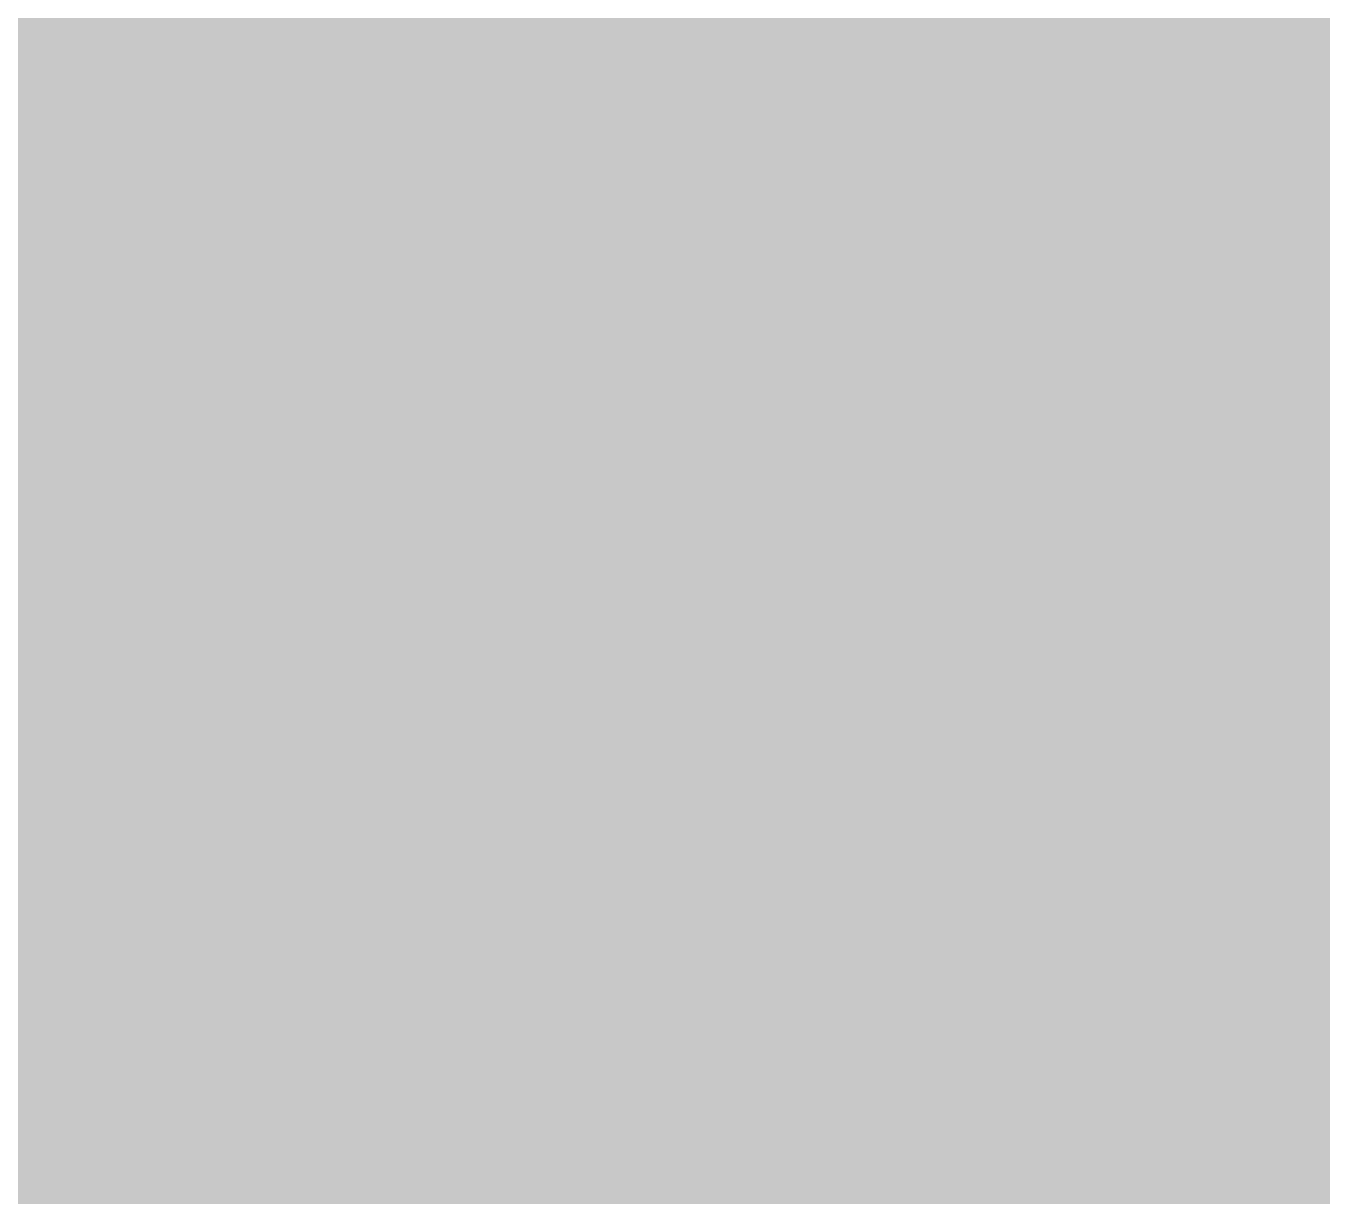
# Model space of a CAD drawing. Header units: inches. Extents: x -10205 to 13964, y -460 to 30702.
# Drawn here: x -3330.169 to -3329.311, y 11278.063 to 11278.837 of the extents above; entities that cross this region are included whole.
import ezdxf

# ---------------------------------------------------------------- set-up
doc = ezdxf.new("R2010")
doc.units = ezdxf.units.IN
doc.header["$MEASUREMENT"] = 0
for name, color, linetype, lineweight in [('A-GENM', 5, 'Continuous', 9), ('A-WALL-7', 113, 'Continuous', 5), ('A-WALL-PATT-5', 111, 'Continuous', 9)]:
    doc.layers.add(name, color=color, linetype=linetype, lineweight=lineweight)

# ---------------------------------------------------------------- blocks, each defined once
blk = doc.blocks.new('_THE_ WINDOW _ DOOR - Door - 1st Floor-1770337-SITE PLAN - CAD FILE')
at = {"layer": 'A-GENM'}
h = blk.add_hatch(color=256, dxfattribs=at)
h.paths.add_polyline_path([(-17.0125, 0.8125), (-17.0125, 4.8125), (-19.0125, 4.8125), (-19.0125, 0.8125)], flags=0)
h.paths.add_polyline_path([(19.0125, 0.8125), (19.0125, 4.8125), (17.0125, 4.8125), (17.0125, 0.8125)], flags=0)

msp = doc.modelspace()

# ---------------------------------------------------------------- hatches: boundary and pattern name
at = {"layer": 'A-WALL-7'}
h = msp.add_hatch(color=256, dxfattribs=at)
h.paths.add_polyline_path([(-2369.31124, 11278.0394), (-2319.53624, 11278.0394), (-2319.53624, 11278.7894), (-2369.31124, 11278.7894), (-2369.31124, 11278.2894)], flags=0)
h.paths.add_polyline_path([(-2640.29874, 11278.0394), (-2637.73624, 11278.0394), (-2637.73624, 11278.7894), (-2676.51124, 11278.7894), (-2676.51124, 11278.0394), (-2640.92374, 11278.0394)], flags=0)
h.paths.add_polyline_path([(-2522.91124, 11278.0394), (-2522.53624, 11278.0394), (-2522.53624, 11278.7894), (-2522.91124, 11278.7894), (-2522.91124, 11278.2894)], flags=0)
h.paths.add_polyline_path([(-2106.44874, 11278.0394), (-2098.57374, 11278.0394), (-2098.57374, 11278.7894), (-2138.91124, 11278.7894), (-2138.91124, 11278.0394)], flags=0)
h.paths.add_polyline_path([(-2714.72374, 11278.0394), (-2714.53624, 11278.0394), (-2714.53624, 11278.7894), (-2714.91124, 11278.7894), (-2714.91124, 11278.0394)], flags=0)
h.paths.add_polyline_path([(-2215.52374, 11278.0394), (-2214.96124, 11278.0394), (-2214.96124, 11278.7894), (-2281.51124, 11278.7894), (-2281.51124, 11278.0394), (-2269.62144, 11278.0394)], flags=0)
h.paths.add_polyline_path([(-2755.04874, 11278.0394), (-2752.93624, 11278.0394), (-2752.93624, 11278.7894), (-2791.71124, 11278.7894), (-2791.71124, 11278.0394), (-2758.54874, 11278.0394)], flags=0)
h.paths.add_polyline_path([(-3278.92374, 11278.0394), (-3252.13624, 11278.0394), (-3252.13624, 11278.7894), (-3290.91124, 11278.7894), (-3290.91124, 11278.0394)], flags=0)
h.paths.add_polyline_path([(-3175.33624, 11278.0394), (-3175.33624, 11278.7894), (-3214.11124, 11278.7894), (-3214.11124, 11278.0394), (-3194.92374, 11278.0394)], flags=0)
h.paths.add_polyline_path([(-3137.31124, 11278.0394), (-3136.93624, 11278.0394), (-3136.93624, 11278.7894), (-3137.31124, 11278.7894), (-3137.31124, 11278.2894)], flags=0)
h.paths.add_polyline_path([(-3379.74559, 11278.0394), (-3367.33624, 11278.0394), (-3367.33624, 11278.7894), (-3407.42374, 11278.7894), (-3407.42374, 11278.0394), (-3380.54874, 11278.0394)], flags=0)
h.paths.add_polyline_path([(-3098.91124, 11278.0394), (-3088.67374, 11278.0394), (-3088.67374, 11278.7894), (-3098.91124, 11278.7894), (-3098.91124, 11278.2894)], flags=0)
h.paths.add_polyline_path([(-2448.29874, 11278.0394), (-2407.33624, 11278.0394), (-2407.33624, 11278.7894), (-2484.51124, 11278.7894), (-2484.51124, 11278.0394), (-2471.29874, 11278.0394)], flags=0)
h.paths.add_polyline_path([(-3050.64874, 11278.0394), (-3021.73624, 11278.0394), (-3021.73624, 11278.7894), (-3050.64874, 11278.7894), (-3050.64874, 11278.2894)], flags=0)
h.paths.add_polyline_path([(-2928.29874, 11278.0394), (-2906.53624, 11278.0394), (-2906.53624, 11278.7894), (-2983.71124, 11278.7894), (-2983.71124, 11278.0394), (-2961.04874, 11278.0394)], flags=0)
h.paths.add_polyline_path([(-2868.51124, 11278.0394), (-2829.73624, 11278.0394), (-2829.73624, 11278.7894), (-2868.51124, 11278.7894), (-2868.51124, 11278.2894)], flags=0)
h.paths.add_polyline_path([(-2572.92374, 11278.0394), (-2560.93624, 11278.0394), (-2560.93624, 11278.7894), (-2599.71124, 11278.7894), (-2599.71124, 11278.0394), (-2586.47708, 11278.0394)], flags=0)
h.paths.add_polyline_path([(-3328.93624, 11278.0394), (-3328.93624, 11278.7894), (-3329.31124, 11278.7894), (-3329.31124, 11278.0394)], flags=0)
at = {"layer": 'A-WALL-PATT-5'}
h = msp.add_hatch(dxfattribs=at)
h.set_pattern_fill('FP_3', color=256, style=0, pattern_type=2)
h.set_pattern_definition([(0, (0, 0), (0, 9.596), []), (315, (0, 0), (9.5968532, 0), [13.571, -13.571]), (45, (0, 0), (9.5968532, 0), [13.571, -13.571])])
h.paths.add_polyline_path([(-2106.44874, 11278.7894), (-2099.32374, 11278.7894), (-2099.32374, 11279.7894), (-2138.91124, 11279.7894), (-2138.91124, 11278.7894)], flags=0)
h.paths.add_polyline_path([(-2369.12374, 11278.7894), (-2319.53624, 11278.7894), (-2319.53624, 11279.7894), (-2369.31124, 11279.7894), (-2369.31124, 11278.7894)], flags=0)
h.paths.add_polyline_path([(-2281.51124, 11278.7894), (-2214.96124, 11278.7894), (-2214.96124, 11279.7894), (-2281.51124, 11279.7894)], flags=0)
h.paths.add_polyline_path([(-2638.42374, 11278.7894), (-2637.73624, 11278.7894), (-2637.73624, 11279.7894), (-2676.51124, 11279.7894), (-2676.51124, 11278.7894), (-2639.67374, 11278.7894)], flags=0)
h.paths.add_polyline_path([(-2928.29874, 11278.7894), (-2906.53624, 11278.7894), (-2906.53624, 11279.7894), (-2983.71124, 11279.7894), (-2983.71124, 11278.7894), (-2961.04874, 11278.7894)], flags=0)
h.paths.add_polyline_path([(-2599.71124, 11278.7894), (-2560.93624, 11278.7894), (-2560.93624, 11279.7894), (-2599.71124, 11279.7894)], flags=0)
h.paths.add_polyline_path([(-3093.29874, 11278.7894), (-3088.67374, 11278.7894), (-3088.67374, 11279.7894), (-3098.91124, 11279.7894), (-3098.91124, 11278.7894), (-3096.79874, 11278.7894)], flags=0)
h.paths.add_polyline_path([(-2448.29874, 11278.7894), (-2407.33624, 11278.7894), (-2407.33624, 11279.7894), (-2484.51124, 11279.7894), (-2484.51124, 11278.7894), (-2471.29874, 11278.7894)], flags=0)
h.paths.add_polyline_path([(-2522.91124, 11278.7894), (-2522.53624, 11278.7894), (-2522.53624, 11279.7894), (-2522.91124, 11279.7894)], flags=0)
h.paths.add_polyline_path([(-3209.60012, 11278.7894), (-3175.33624, 11278.7894), (-3175.33624, 11279.7894), (-3214.11124, 11279.7894), (-3214.11124, 11278.7894), (-3210.92374, 11278.7894)], flags=0)
h.paths.add_polyline_path([(-3137.31124, 11278.7894), (-3136.93624, 11278.7894), (-3136.93624, 11279.7894), (-3137.31124, 11279.7894)], flags=0)
h.paths.add_polyline_path([(-3278.92374, 11278.7894), (-3252.13624, 11278.7894), (-3252.13624, 11279.7894), (-3290.91124, 11279.7894), (-3290.91124, 11278.7894)], flags=0)
h.paths.add_polyline_path([(-3050.64874, 11278.7894), (-3021.73624, 11278.7894), (-3021.73624, 11279.7894), (-3050.64874, 11279.7894)], flags=0)
h.paths.add_polyline_path([(-3328.93624, 11278.7894), (-3328.93624, 11279.7894), (-3329.31124, 11279.7894), (-3329.31124, 11278.7894)], flags=0)
h.paths.add_polyline_path([(-3367.52374, 11278.7894), (-3367.33624, 11278.7894), (-3367.33624, 11279.7894), (-3408.42374, 11279.7894), (-3408.42374, 11278.7894), (-3378.12059, 11278.7894)], flags=0)
h.paths.add_polyline_path([(-2714.72374, 11278.7894), (-2714.53624, 11278.7894), (-2714.53624, 11279.7894), (-2714.91124, 11279.7894), (-2714.91124, 11278.7894)], flags=0)
h.paths.add_polyline_path([(-2755.04874, 11278.7894), (-2752.93624, 11278.7894), (-2752.93624, 11279.7894), (-2791.71124, 11279.7894), (-2791.71124, 11278.7894), (-2758.54874, 11278.7894)], flags=0)
h.paths.add_polyline_path([(-2868.51124, 11278.7894), (-2829.73624, 11278.7894), (-2829.73624, 11279.7894), (-2868.51124, 11279.7894)], flags=0)

# ---------------------------------------------------------------- block references
at = {"layer": 'A-GENM', "rotation": 180}
msp.add_blockref('_THE_ WINDOW _ DOOR - Door - 1st Floor-1770337-SITE PLAN - CAD FILE', (-3348.32374, 11281.6019), dxfattribs=at)

doc.saveas('drawing.dxf')
